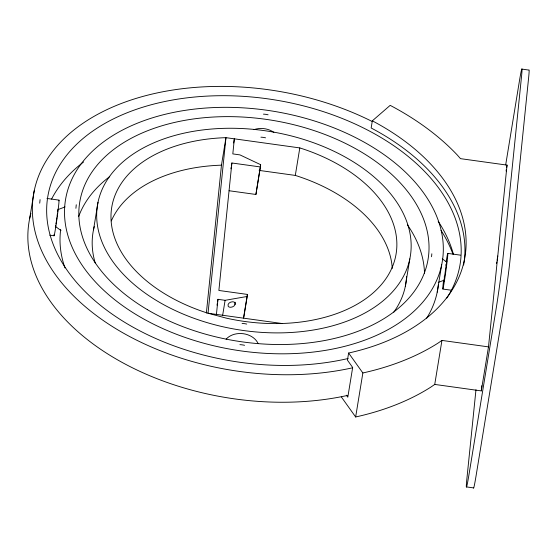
<?xml version="1.0" encoding="UTF-8"?>
<svg xmlns="http://www.w3.org/2000/svg" width="557" height="557" viewBox="0 0 557 557"><rect width="100%" height="100%" fill="white"/><g stroke="black" fill="none" stroke-linecap="round" stroke-linejoin="round"><path stroke-width="0.84" d="M443.929 279.99L443.887 281.563L446.756 260.878L446.429 262.082M57.914 209.181L57.622 211.952M206.362 313.069L221.463 165.171L225.961 137.663L299.805 147.918A144.075 91.257 9.3 0 1 392.017 267.736A144.075 91.257 9.3 0 1 226.1 318.096L208.04 313.236A144.075 91.257 9.3 0 1 111.275 210.769A144.075 91.257 9.3 0 1 225.961 137.663L208.04 313.236L281.877 323.492M216.429 314.399L217.968 299.318L225.105 300.314L247.197 296.463L247.405 294.423L218.873 290.462L231.886 162.992L260.418 166.954L255.914 194.463L229.059 190.738M235.005 304.623C236.265 300.272 229.08 301.434 228.126 304.435C226.859 308.794 234.051 307.624 235.005 304.623L235.249 302.27M255.914 194.463L260.648 164.684L239.949 154.895L232.812 153.906L234.358 138.825L233.675 142.996M260.418 166.954L260.648 164.684M475.97 389.761L466.87 478.916A36.017 1.072 -82.1 0 0 469.057 474.132L496.078 309.086A36.017 1.072 -82.1 0 0 502.901 258.859L521.463 77.096A36.017 1.072 -82.1 0 0 519.277 81.879L505.693 164.83M341.413 397.037L355.651 416.977A244.934 155.138 9.3 0 0 430.846 387.108L434.738 384.427L481.283 390.896L481.812 385.702M481.283 390.896L488.489 346.886L507.044 165.116L460.5 158.654L457.262 154.985A244.934 155.138 9.3 0 0 390.178 105.357L372.327 120.841L371.157 127.992A212.516 134.599 9.3 0 1 463.612 265.041M444.221 277.219L444.291 276.655M57.406 213.714L57.072 216.304M56.884 217.648L56.508 220.335M56.313 221.63L55.944 224.005M445.892 265.167L445.983 264.631M29.73 218.233L34.235 190.724M93.513 229.797L98.018 202.295M230.932 168.827L231.204 167.163M231.475 165.499L231.886 162.992M217.014 305.152L217.286 303.488M217.557 301.824L217.968 299.318M222.647 315.318L225.105 300.314M243.715 316.926L247.405 294.423M243.646 318.138L247.197 296.463M392.26 268.453A144.075 91.257 9.3 0 0 295.301 175.42L299.805 147.918M372.327 120.841A212.516 134.599 9.3 0 1 348.619 353.027L347.45 360.177L352.672 367.488L347.805 397.197L346.384 395.205M355.651 416.977L362.858 372.967L348.619 353.027M405.322 286.368L409.827 258.859A158.487 100.378 9.3 0 0 193.676 131.278A158.487 100.378 9.3 0 0 158.258 301.595A158.487 100.378 9.3 0 0 409.827 258.859M437.21 292.147L441.715 264.645A190.905 120.911 9.3 0 0 181.352 110.961A190.905 120.911 9.3 0 0 138.693 316.118A190.905 120.911 9.3 0 0 441.715 264.645M434.738 384.427L441.945 340.418L488.489 346.886M506.076 171.041L506.355 169.349M506.633 167.657L507.044 165.116M496.524 263.614L496.802 261.922M497.074 260.23L497.77 255.997M55.693 225.529L55.408 227.096M441.945 340.418L438.053 343.098A244.934 155.138 9.3 0 1 362.858 372.967M58.61 209.383L65.03 206.932M438.234 282.434L443.859 280.282M521.784 69.082L528.913 70.078A36.017 1.072 -82.1 0 1 528.593 78.084L510.038 259.854A36.017 1.072 -82.1 0 1 503.215 310.082L476.186 475.121A36.017 1.072 -82.1 0 1 473.443 487.584M259.13 170.4L295.301 175.42M447.765 253.386L460.507 255.155M46.962 198.452L59.021 200.123M442.815 289.048L451.323 290.225M49.74 235.186L54.071 235.785M466.55 486.922L473.68 487.918M442.279 258.789L446.415 261.874M55.477 226.469L60.992 230.577M441.012 230.354A212.516 134.599 9.3 0 1 452.945 254.159M406.575 276.592A158.487 100.378 9.3 0 1 393.827 312.122M95.212 262.911A158.487 100.378 9.3 0 1 94.265 226.602M111.323 220.92A144.075 91.257 9.3 0 1 221.463 165.171M348.111 358.513A208.91 132.322 9.3 0 1 50.367 235.973A208.91 132.322 9.3 0 1 273.034 99.626A208.91 132.322 9.3 0 1 446.839 298.065M51.585 199.1A208.91 132.322 9.3 0 1 83.55 162.01M438.171 221.296A208.91 132.322 9.3 0 1 453.377 254.124M347.512 395.428A223.322 141.443 9.3 0 1 117.255 359.683A223.322 141.443 9.3 0 1 30.9 213.31M352.017 367.926A223.322 141.443 9.3 0 1 32.661 201.599A223.322 141.443 9.3 0 1 372.368 121.579M431.835 253.783A18.012 0.536 -82.1 0 1 431.536 256.742M446.164 261.755A18.012 0.536 -82.1 0 1 447.536 257.717A18.012 0.536 -82.1 0 1 443.776 284.794A18.012 0.536 -82.1 0 1 443.553 280.589M76.253 204.76A18.012 0.536 -82.1 0 1 75.898 208.311M40.069 199.622A18.012 0.536 -82.1 0 1 39.714 203.173M58.75 200.868A18.012 0.536 -82.1 0 1 56.981 218.595A18.012 0.536 -82.1 0 1 54.029 234.629M260.906 137.182A18.012 13.925 5.8 0 1 265.564 137.83M263.44 114.15A18.012 13.925 5.8 0 1 268.091 114.798M254.041 129.614A18.012 13.925 5.8 0 1 273.849 132.364M438.422 284.328A190.905 120.911 9.3 0 1 426.718 318.158M64.981 267.924A190.905 120.911 9.3 0 1 60.692 229.477M78.718 216.388A176.492 111.79 9.3 0 1 109.75 176.569M407.432 224.854A176.492 111.79 9.3 0 1 424.504 273.376M239.907 344.658A18.012 13.925 5.8 0 1 244.565 345.305M226.142 339.178A18.012 13.925 5.8 0 1 243.388 333.727A18.012 13.925 5.8 0 1 258.128 343.62M242.072 323.436A18.012 13.925 5.8 0 1 246.73 324.077M147.389 309.664A176.492 111.79 9.3 0 0 427.546 262.068A176.492 111.79 9.3 0 0 186.832 119.992A176.492 111.79 9.3 0 0 147.389 309.664"/></g></svg>
